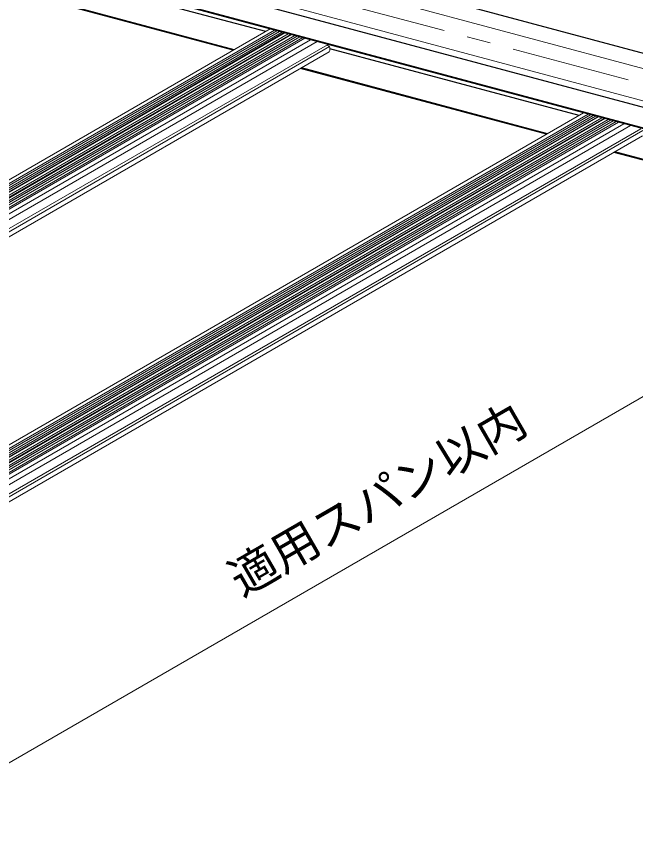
# Model space of a CAD drawing. Units: millimetres, scale not verified. Extents: x -3900 to 3900, y -2694 to 2650.
# Drawn here: x -1823 to -1302, y -164 to 521 of the extents above; entities that cross this region are included whole.
import ezdxf
from ezdxf.enums import TextEntityAlignment as Align

# ---------------------------------------------------------------- set-up
doc = ezdxf.new("R2010")
doc.units = ezdxf.units.MM
doc.header["$LTSCALE"] = 20
doc.linetypes.add('CHAIN1', pattern=[8, 5, -1, 1, -1])
for name, color, linetype, lineweight in [('5-0_中心線', 4, 'CHAIN1', 9), ('5-1_吊り材', 7, 'Continuous', 18), ('5-2_野縁受け', 3, 'Continuous', 18), ('5-3_野縁', 2, 'Continuous', 25), ('5-5_寸法', 7, 'Continuous', 9)]:
    doc.layers.add(name, color=color, linetype=linetype, lineweight=lineweight)
doc.styles.add('ＭＳ ゴシック', font='')
doc.styles.get('ＭＳ ゴシック').set_extended_font_data('MS Gothic')

msp = doc.modelspace()

# ---------------------------------------------------------------- linework, layer by layer
at = {"layer": '5-0_中心線'}
msp.add_line((-1154.16, 426.46), (-3400.3, 1028.31), dxfattribs=at)
at = {"layer": '5-1_吊り材'}
for p, q in [((-1138.36, 435.16), (-1670.54, 577.76)), ((-1171.05, 416.71), (-1720.62, 563.97))]:
    msp.add_line(p, q, dxfattribs=at)
at = {"layer": '5-2_野縁受け'}
for p, q in [((-1609.46, 510.65), (-2463.28, 17.7)), ((-2459.59, 16.71), (-1605.77, 509.66)), ((-1603.76, 509.12), (-2457.58, 16.17)), ((-1601.59, 508.54), (-2455.41, 15.59)), ((-1599.41, 507.96), (-2453.23, 15)), ((-2451.46, 14.53), (-1597.64, 507.48)), ((-1597.24, 507.38), (-2451.06, 14.42)), ((-2448.08, 13.62), (-1594.26, 506.58)), ((-1592.23, 506.03), (-2446.05, 13.08)), ((-1591.65, 505.88), (-2445.47, 12.92)), ((-2442.64, 12.17), (-1588.82, 505.12)), ((-2440.97, 11.72), (-1587.15, 504.67)), ((-1586.81, 504.58), (-2440.63, 11.63)), ((-1584.64, 504), (-2438.46, 11.04)), ((-1582.04, 503.3), (-2435.86, 10.35)), ((-1580.29, 502.83), (-2434.11, 9.88)), ((-2429.38, 8.61), (-1575.57, 501.57)), ((-1570.01, 500.08), (-2423.83, 7.13)), ((-2414.73, 4.69), (-1561.43, 497.34)), ((-2411.7, 3.88), (-1559.68, 495.79)), ((-1561.43, 497.34), (-1561.43, 497.78)), ((-1559.84, 495.93), (-1561.22, 496.94)), ((-1559.43, 495.12), (-1559.43, 492.39)), ((-1559.96, 491.32), (-2406.6, 2.51)), ((-1346.05, 440.07), (-2199.87, -52.88)), ((-2196.19, -53.87), (-1342.37, 439.08)), ((-1340.35, 438.54), (-2194.17, -54.41)), ((-1338.18, 437.96), (-2192, -54.99)), ((-1336.01, 437.38), (-2189.83, -55.58)), ((-2188.05, -56.05), (-1334.23, 436.9)), ((-1333.83, 436.8), (-2187.65, -56.16)), ((-2184.67, -56.96), (-1330.85, 436)), ((-1328.82, 435.45), (-2182.64, -57.5)), ((-1328.24, 435.3), (-2182.06, -57.66)), ((-2179.23, -58.41), (-1325.41, 434.54)), ((-2177.56, -58.86), (-1323.74, 434.09)), ((-1323.4, 434), (-2177.22, -58.95)), ((-1321.23, 433.42), (-2175.05, -59.54)), ((-1318.63, 432.72), (-2172.45, -60.23)), ((-1316.88, 432.25), (-2170.7, -60.7)), ((-2165.98, -61.97), (-1312.16, 430.99)), ((-1306.6, 429.5), (-2160.42, -63.45)), ((-2151.32, -65.89), (-1298.02, 426.76)), ((-2148.29, -66.7), (-1296.27, 425.21)), ((-1296.55, 420.74), (-2143.19, -68.07))]:
    msp.add_line(p, q, dxfattribs=at)
for centre, radius, start, end in [((-1560.93, 497.34), 0.5, 180, 233.85349), ((-1560.43, 495.12), 1, 0, 53.85349), ((-1560.44, 492.16), 0.971, 300, 310.75941), ((-1560.66, 492.32), 1.24, 313.58813, 2.97263)]:
    msp.add_arc(centre, radius, start, end, dxfattribs=at)
at = {"layer": '5-3_野縁'}
for p, q in [((-1171.46, 411.32), (-3388.26, 1005.31)), ((-1191.31, 399.21), (-3408.11, 993.2)), ((-1191.33, 398.61), (-3408.13, 992.6)), ((-1117.04, 442.1), (-1670.57, 590.42)), ((-1613.26, 508.46), (-1822.83, 564.61)), ((-1640.58, 492.68), (-1847.31, 548.08)), ((-1639.87, 493.09), (-1846.6, 548.49)), ((-1349.85, 437.88), (-1559.43, 494.03)), ((-1377.17, 422.1), (-1583.9, 477.5)), ((-1376.46, 422.51), (-1583.19, 477.91)), ((-1198.07, 374.11), (-1320.49, 406.92)), ((-1198.07, 374.71), (-1319.78, 407.33))]:
    msp.add_line(p, q, dxfattribs=at)
at = {"layer": '5-5_寸法', "color": 4}
msp.add_line((-1929.17, -163.72), (-105.32, 889.28), dxfattribs=at)

# ---------------------------------------------------------------- texts
at = {"layer": '5-5_寸法', "style": 'ＭＳ ゴシック'}
msp.add_text('適用スパン以内', height=29.33, rotation=30, dxfattribs=at).set_placement((-1628.96, 25.5), align=Align.BOTTOM_LEFT)

doc.saveas('drawing.dxf')
